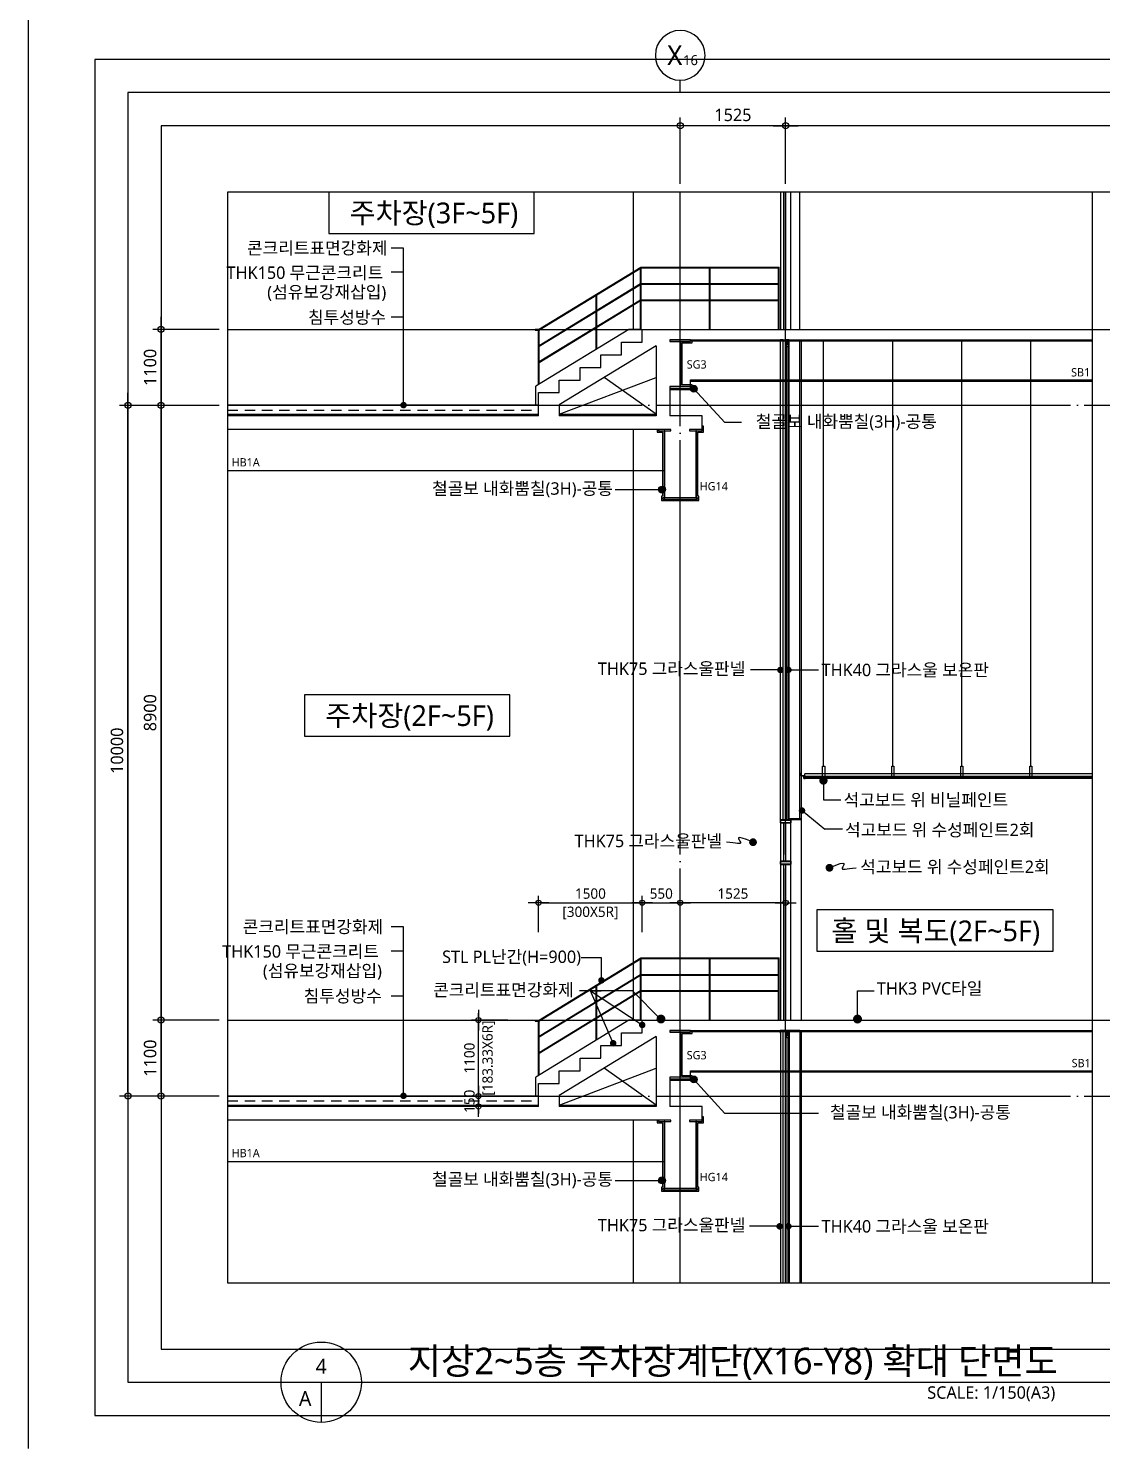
# Model space of a CAD drawing. Header units: millimetres. Extents: x 13515 to 183937, y -33900 to -660.
# Drawn here: x 157965 to 173495, y -33900 to -13340 of the extents above; entities that cross this region are included whole.
import ezdxf
from ezdxf.enums import TextEntityAlignment as Align

# ---------------------------------------------------------------- set-up
doc = ezdxf.new("R2010")
doc.units = ezdxf.units.MM
doc.header["$LTSCALE"] = 100
doc.header["$MEASUREMENT"] = 0
doc.header["$PDSIZE"] = -10
for name, pattern in [('CEN', [62, 60, -1, 0, -1]), ('CONTIN', [0]), ('HID', [2.5, 1.5, -1]), ('HIDDEN', [2, 1, -1])]:
    doc.linetypes.add(name, pattern=pattern)
doc.layers.get('0').update_dxf_attribs({"linetype": 'CONTINUOUS'})
doc.layers.get('Defpoints').update_dxf_attribs({"color": 171, "linetype": 'CONTINUOUS'})
for name, color, linetype in [('CEN', 1, 'CEN'), ('CON', 2, 'CONTINUOUS'), ('DOOR', 4, 'CONTINUOUS'), ('ELE6', 8, 'CONTINUOUS'), ('FIN', 8, 'CONTINUOUS'), ('FIN(패널-T75 글라스울)', 6, 'CONTINUOUS'), ('FIN-2', 9, 'CONTINUOUS'), ('HF', 3, 'CONTINUOUS'), ('INS', 251, 'BATTING'), ('LED', 7, 'CONTINUOUS'), ('NDIM', 7, 'CONTINUOUS'), ('SASAC 도면번호', 6, 'CONTINUOUS'), ('STEEL', 5, 'CONTINUOUS'), ('SYM', 7, 'CONTINUOUS'), ('SYM(AXIS)', 7, 'CONTINUOUS'), ('TEXT', 3, 'CONTINUOUS'), ('TEXT(AXIS)', 2, 'CONTINUOUS'), ('TEXT(노트)', 7, 'CONTINUOUS'), ('TEXT(실명)', 3, 'CONTINUOUS'), ('WALL-석고보드', 7, 'CONTINUOUS'), ('wire-meshes', 1, 'CONTINUOUS'), ('방수', 8, 'HIDDEN'), ('스틸', 8, 'CONTINUOUS')]:
    doc.layers.add(name, color=color, linetype=linetype)
doc.styles.add('CGS', font='cgse', dxfattribs={"bigfont": 'cgs'})
doc.styles.add('나눔바른고딕', font='NanumBarunGothic.ttf')
doc.linetypes.add('BATTING', pattern='A,0.0001,-0.1,[134,ltypeshp.shx,S=0.1,R=0,X=-0.1,Y=0],-0.2,[134,ltypeshp.shx,S=0.1,R=180,X=0.1,Y=0],-0.1', length=0.4001)
doc.dimstyles.new('NDIM 1200', dxfattribs={"dimscale": 75, "dimtxt": 3, "dimasz": 1, "dimexe": 2, "dimexo": 2, "dimgap": 1, "dimtad": 1, "dimdec": 0, "dimdsep": 46, "dimtxsty": 'CGS', "dimblk": 'DOT0', "dimcen": 1, "dimdle": 8, "dimclrd": 256, "dimclre": 256, "dimclrt": 256, "dimadec": 0, "dimazin": 0, "dimtfac": 1, "dimtdec": 0, "dimtix": 1, "dimtmove": 2, "dimatfit": 3, "dimldrblk": 'DOT0', "dimfxl": 1, "dimtolj": 1, "dimtzin": 0, "dimlwd": -1, "dimlwe": -1, "dimarcsym": 0})

# ---------------------------------------------------------------- blocks, each defined once
blk = doc.blocks.new('hb-700x300')
at = {"layer": 'STEEL', "color": 3, "linetype": 'ByBlock', "ltscale": 0.5}
for p, q in [((65177, 60321), (65320, 60321)), ((65320, 60321), (65320, 59669)), ((65333, 59669), (65333, 60321)), ((65333, 60321), (65477, 60321)), ((65320, 59669), (65177, 59669)), ((65477, 59669), (65333, 59669))]:
    blk.add_line(p, q, dxfattribs=at)
for points in [[(65477, 60321), (65477, 60345), (65177, 60345), (65177, 60321)], [(65177, 59669), (65177, 59645), (65477, 59645), (65477, 59669)]]:
    blk.add_lwpolyline(points, dxfattribs=at)
blk = doc.blocks.new('bhf-100x470')
at = {"layer": 'HF', "linetype": 'ByBlock'}
for p, q in [((66775, 58248), (66595, 58248)), ((66595, 58248), (66595, 58230)), ((66595, 58230), (66775, 58230)), ((66775, 58230), (66775, 58248)), ((67225, 58248), (67045, 58248)), ((67045, 58248), (67045, 58230)), ((67045, 58230), (67225, 58230)), ((67225, 58230), (67225, 58248))]:
    blk.add_line(p, q, dxfattribs=at)
for points in [[(66675, 57260), (66687, 57260), (66687, 58230), (66675, 58230)], [(67133, 57260), (67145, 57260), (67145, 58230), (67133, 58230)], [(66660, 57242), (67160, 57242), (67160, 57260), (66660, 57260)]]:
    blk.add_lwpolyline(points, close=True, dxfattribs=at)
blk = doc.blocks.new('DOT0')
blk.add_line((-3, 0), (3, 0))
at = {"color": 6}
blk.add_circle((0, 0), 0.75, dxfattribs=at)
blk = doc.blocks.new('*D445')
at = {"layer": 'Defpoints', "color": 0, "ltscale": 0.4, "transparency": 16777216}
for p in [(166848, -25998), (165348, -26523), (166848, -26523)]:
    blk.add_point(p, dxfattribs=at)
at = {"layer": 'NDIM', "ltscale": 0.4, "transparency": 16777216}
for p, q in [((165348, -26423), (165348, -25898)), ((166848, -26423), (166848, -25898)), ((165398, -25998), (166798, -25998))]:
    blk.add_line(p, q, dxfattribs=at)
at = {"layer": 'NDIM', "ltscale": 0.4, "transparency": 16777216, "xscale": 50, "yscale": 50, "zscale": 50, "rotation": 180}
blk.add_blockref('DOT0', (165348, -25998), dxfattribs=at)
at = {"layer": 'NDIM', "ltscale": 0.4, "transparency": 16777216, "xscale": 50, "yscale": 50, "zscale": 50}
blk.add_blockref('DOT0', (166848, -25998), dxfattribs=at)
at = {"layer": 'NDIM', "ltscale": 0.4, "transparency": 16777216, "char_height": 150, "attachment_point": 5, "style": '나눔바른고딕'}
for s, insert in [('\\A1;1500', (166098, -25866)), ('\\A1;[300X5R]', (166098, -26145))]:
    blk.add_mtext(s, dxfattribs=dict(at, insert=insert))
blk = doc.blocks.new('*D440')
at = {"layer": 'Defpoints', "color": 0, "ltscale": 0.4, "transparency": 16777216}
for p in [(167398, -25998), (166848, -26523), (167398, -26523)]:
    blk.add_point(p, dxfattribs=at)
at = {"layer": 'NDIM', "ltscale": 0.4, "transparency": 16777216}
for p, q in [((166848, -26423), (166848, -25898)), ((167398, -26423), (167398, -25898)), ((166898, -25998), (167348, -25998))]:
    blk.add_line(p, q, dxfattribs=at)
at = {"layer": 'NDIM', "ltscale": 0.4, "transparency": 16777216, "xscale": 50, "yscale": 50, "zscale": 50, "rotation": 180}
blk.add_blockref('DOT0', (166848, -25998), dxfattribs=at)
at = {"layer": 'NDIM', "ltscale": 0.4, "transparency": 16777216, "xscale": 50, "yscale": 50, "zscale": 50}
blk.add_blockref('DOT0', (167398, -25998), dxfattribs=at)
at = {"layer": 'NDIM', "ltscale": 0.4, "transparency": 16777216, "insert": (167123, -25866), "char_height": 150, "attachment_point": 5, "style": '나눔바른고딕'}
blk.add_mtext('\\A1;550', dxfattribs=at)
blk = doc.blocks.new('*D441')
at = {"layer": 'Defpoints', "color": 0, "ltscale": 0.4, "transparency": 16777216}
for p in [(167398, -25998), (167398, -26523), (168923, -26523)]:
    blk.add_point(p, dxfattribs=at)
at = {"layer": 'NDIM', "ltscale": 0.4, "transparency": 16777216}
for p, q in [((167398, -26423), (167398, -25898)), ((168923, -26423), (168923, -25898)), ((168873, -25998), (167448, -25998))]:
    blk.add_line(p, q, dxfattribs=at)
at = {"layer": 'NDIM', "ltscale": 0.4, "transparency": 16777216, "xscale": 50, "yscale": 50, "zscale": 50, "rotation": 180}
blk.add_blockref('DOT0', (167398, -25998), dxfattribs=at)
at = {"layer": 'NDIM', "ltscale": 0.4, "transparency": 16777216, "xscale": 50, "yscale": 50, "zscale": 50}
blk.add_blockref('DOT0', (168923, -25998), dxfattribs=at)
at = {"layer": 'NDIM', "ltscale": 0.4, "transparency": 16777216, "insert": (168160, -25866), "char_height": 150, "attachment_point": 5, "style": '나눔바른고딕'}
blk.add_mtext('\\A1;1525', dxfattribs=at)
blk = doc.blocks.new('*D443')
at = {"layer": 'Defpoints', "color": 0, "ltscale": 0.4, "transparency": 16777216}
for p in [(164478, -27697), (165003, -27697), (165003, -28797)]:
    blk.add_point(p, dxfattribs=at)
at = {"layer": 'NDIM', "ltscale": 0.4, "transparency": 16777216}
for p, q in [((164903, -27697), (164378, -27697)), ((164478, -27647), (164478, -27597)), ((164478, -28797), (164478, -27697)), ((164903, -28797), (164378, -28797)), ((164478, -28847), (164478, -28897))]:
    blk.add_line(p, q, dxfattribs=at)
at = {"layer": 'NDIM', "ltscale": 0.4, "transparency": 16777216, "xscale": 50, "yscale": 50, "zscale": 50}
for p, rotation in [((164478, -27697), 270), ((164478, -28797), 90)]:
    blk.add_blockref('DOT0', p, dxfattribs=dict(at, rotation=rotation))
at = {"layer": 'NDIM', "ltscale": 0.4, "transparency": 16777216, "char_height": 150, "attachment_point": 5, "rotation": 90, "style": '나눔바른고딕'}
for s, insert in [('\\A1;[183.33X6R]', (164625, -28247)), ('\\A1;1100', (164347, -28247))]:
    blk.add_mtext(s, dxfattribs=dict(at, insert=insert))
blk = doc.blocks.new('*D444')
at = {"layer": 'Defpoints', "color": 0, "ltscale": 0.4, "transparency": 16777216}
for p in [(164478, -28797), (165003, -28797), (165003, -28947)]:
    blk.add_point(p, dxfattribs=at)
at = {"layer": 'NDIM', "ltscale": 0.4, "transparency": 16777216}
for p, q in [((164478, -28747), (164478, -28697)), ((164903, -28797), (164378, -28797)), ((164903, -28947), (164378, -28947)), ((164478, -28947), (164478, -28797)), ((164478, -28997), (164478, -29047))]:
    blk.add_line(p, q, dxfattribs=at)
at = {"layer": 'NDIM', "ltscale": 0.4, "transparency": 16777216, "xscale": 50, "yscale": 50, "zscale": 50}
for p, rotation in [((164478, -28797), 270), ((164478, -28947), 90)]:
    blk.add_blockref('DOT0', p, dxfattribs=dict(at, rotation=rotation))
at = {"layer": 'NDIM', "ltscale": 0.4, "transparency": 16777216, "insert": (164347, -28872), "char_height": 150, "attachment_point": 5, "rotation": 90, "style": '나눔바른고딕'}
blk.add_mtext('\\A1;150', dxfattribs=at)
blk = doc.blocks.new('*D442')
at = {"layer": 'Defpoints', "color": 0, "ltscale": 0.4, "transparency": 16777216}
for p in [(167398, -14750), (167398, -15710), (168923, -15710)]:
    blk.add_point(p, dxfattribs=at)
at = {"layer": 'NDIM', "ltscale": 0.4, "transparency": 16777216}
for p, q in [((167398, -15590), (167398, -14630)), ((168863, -14750), (167458, -14750)), ((168923, -15590), (168923, -14630))]:
    blk.add_line(p, q, dxfattribs=at)
at = {"layer": 'NDIM', "ltscale": 0.4, "transparency": 16777216, "xscale": 60, "yscale": 60, "zscale": 60, "rotation": 180}
blk.add_blockref('DOT0', (167398, -14750), dxfattribs=at)
at = {"layer": 'NDIM', "ltscale": 0.4, "transparency": 16777216, "xscale": 60, "yscale": 60, "zscale": 60}
blk.add_blockref('DOT0', (168923, -14750), dxfattribs=at)
at = {"layer": 'NDIM', "ltscale": 0.4, "transparency": 16777216, "insert": (168160, -14593), "char_height": 180, "attachment_point": 5, "style": '나눔바른고딕'}
blk.add_mtext('\\A1;1525', dxfattribs=at)
blk = doc.blocks.new('A$C2F20087E')
at = {"layer": 'SYM(AXIS)'}
blk.add_line((600, 0), (600, 300), dxfattribs=at)
blk.add_circle((600, 900), 600, dxfattribs=at)
blk = doc.blocks.new('*D491')
at = {"layer": 'Defpoints', "color": 0, "ltscale": 0.4, "transparency": 16777216}
for p in [(159885, -27697), (160845, -27697), (160845, -28797)]:
    blk.add_point(p, dxfattribs=at)
at = {"layer": 'NDIM', "ltscale": 0.4, "transparency": 16777216}
for p, q in [((160725, -27697), (159765, -27697)), ((159885, -28737), (159885, -27757)), ((160725, -28797), (159765, -28797))]:
    blk.add_line(p, q, dxfattribs=at)
at = {"layer": 'NDIM', "ltscale": 0.4, "transparency": 16777216, "xscale": 60, "yscale": 60, "zscale": 60}
for p, rotation in [((159885, -27697), 90), ((159885, -28797), 270)]:
    blk.add_blockref('DOT0', p, dxfattribs=dict(at, rotation=rotation))
at = {"layer": 'NDIM', "ltscale": 0.4, "transparency": 16777216, "insert": (159727, -28247), "char_height": 180, "attachment_point": 5, "rotation": 90, "style": '나눔바른고딕'}
blk.add_mtext('\\A1;1100', dxfattribs=at)
blk = doc.blocks.new('*D493')
at = {"layer": 'Defpoints', "color": 0, "ltscale": 0.4, "transparency": 16777216}
for p in [(159885, -18797), (160845, -18797), (160845, -27697)]:
    blk.add_point(p, dxfattribs=at)
at = {"layer": 'NDIM', "ltscale": 0.4, "transparency": 16777216}
for p, q in [((160725, -18797), (159765, -18797)), ((159885, -27637), (159885, -18857)), ((160725, -27697), (159765, -27697))]:
    blk.add_line(p, q, dxfattribs=at)
at = {"layer": 'NDIM', "ltscale": 0.4, "transparency": 16777216, "xscale": 60, "yscale": 60, "zscale": 60}
for p, rotation in [((159885, -18797), 90), ((159885, -27697), 270)]:
    blk.add_blockref('DOT0', p, dxfattribs=dict(at, rotation=rotation))
at = {"layer": 'NDIM', "ltscale": 0.4, "transparency": 16777216, "insert": (159727, -23247), "char_height": 180, "attachment_point": 5, "rotation": 90, "style": '나눔바른고딕'}
blk.add_mtext('\\A1;8900', dxfattribs=at)
blk = doc.blocks.new('*D494')
at = {"layer": 'Defpoints', "color": 0, "ltscale": 0.4, "transparency": 16777216}
for p in [(159405, -18797), (160845, -18797), (160845, -28797)]:
    blk.add_point(p, dxfattribs=at)
at = {"layer": 'NDIM', "ltscale": 0.4, "transparency": 16777216}
for p, q in [((160725, -18797), (159285, -18797)), ((159405, -28737), (159405, -18857)), ((160725, -28797), (159285, -28797))]:
    blk.add_line(p, q, dxfattribs=at)
at = {"layer": 'NDIM', "ltscale": 0.4, "transparency": 16777216, "xscale": 60, "yscale": 60, "zscale": 60}
for p, rotation in [((159405, -18797), 90), ((159405, -28797), 270)]:
    blk.add_blockref('DOT0', p, dxfattribs=dict(at, rotation=rotation))
at = {"layer": 'NDIM', "ltscale": 0.4, "transparency": 16777216, "insert": (159247, -23797), "char_height": 180, "attachment_point": 5, "rotation": 90, "style": '나눔바른고딕'}
blk.add_mtext('\\A1;10000', dxfattribs=at)
blk = doc.blocks.new('*D492')
at = {"layer": 'Defpoints', "color": 0, "ltscale": 0.4, "transparency": 16777216}
for p in [(159885, -17697), (160845, -17697), (160845, -18797)]:
    blk.add_point(p, dxfattribs=at)
at = {"layer": 'NDIM', "ltscale": 0.4, "transparency": 16777216}
for p, q in [((160725, -17697), (159765, -17697)), ((159885, -18737), (159885, -17757)), ((160725, -18797), (159765, -18797))]:
    blk.add_line(p, q, dxfattribs=at)
at = {"layer": 'NDIM', "ltscale": 0.4, "transparency": 16777216, "xscale": 60, "yscale": 60, "zscale": 60}
for p, rotation in [((159885, -17697), 90), ((159885, -18797), 270)]:
    blk.add_blockref('DOT0', p, dxfattribs=dict(at, rotation=rotation))
at = {"layer": 'NDIM', "ltscale": 0.4, "transparency": 16777216, "insert": (159727, -18247), "char_height": 180, "attachment_point": 5, "rotation": 90, "style": '나눔바른고딕'}
blk.add_mtext('\\A1;1100', dxfattribs=at)

msp = doc.modelspace()

# ---------------------------------------------------------------- hatches: boundary and pattern name
at = {"ltscale": 10000}
h = msp.add_hatch(color=256, dxfattribs=at)
h.dxf.hatch_style = 1
edge = h.paths.add_edge_path()
edge.add_arc((167593.7, -18556.3), 50, 540, 900)
h = msp.add_hatch(color=256, dxfattribs=at)
h.dxf.hatch_style = 1
edge = h.paths.add_edge_path()
edge.add_arc((167134.3, -20016.6), 50, -360, 0, ccw=False)
h = msp.add_hatch(color=256, dxfattribs=at)
h.dxf.hatch_style = 1
edge = h.paths.add_edge_path()
edge.add_arc((167593.7, -28556.3), 50, 540, 900)
h = msp.add_hatch(color=256, dxfattribs=at)
h.dxf.hatch_style = 1
edge = h.paths.add_edge_path()
edge.add_arc((167134.3, -30016.6), 50, -360, 0, ccw=False)
at = {"layer": 'LED'}
h = msp.add_hatch(color=256, dxfattribs=at)
h.dxf.hatch_style = 1
edge = h.paths.add_edge_path()
edge.add_arc((167118.4, -27681.3), 64.8, 0, 360)
h = msp.add_hatch(color=256, dxfattribs=at)
h.dxf.hatch_style = 1
edge = h.paths.add_edge_path()
edge.add_arc((169963.3, -27681.3), 64.8, 180, 540, ccw=False)

# ---------------------------------------------------------------- linework, layer by layer
for p, q in [((163393.7, -16871), (163212.4, -16871)), ((163393.7, -17522.5), (163212.4, -17522.5)), ((163393.7, -26696.7), (163212.4, -26696.7)), ((163393.7, -27348.3), (163212.4, -27348.3))]:
    msp.add_line(p, q)
at = {"color": 1, "linetype": 'ByBlock'}
for p, q in [((168970.5, -17849), (168925.1, -17944.4)), ((168970.5, -17944.4), (168925.1, -17849)), ((168970.5, -27849), (168925.1, -27944.4)), ((168970.5, -27944.4), (168925.1, -27849))]:
    msp.add_line(p, q, dxfattribs=at)
at = {"ltscale": 10000}
for p, q in [((165347.8, -18796.7), (160845, -18796.7)), ((169745.4, -24933.7), (169491.8, -24933.7)), ((166101.1, -27273.8), (166847.8, -27767.2)), ((165347.8, -28796.7), (160845, -28796.7))]:
    msp.add_line(p, q, dxfattribs=at)
for points in [[(165281.7, -15710), (162314.1, -15710), (162314.1, -16310), (165281.7, -16310)], [(164929.4, -22986.9), (161961.8, -22986.9), (161961.8, -23586.9), (164929.4, -23586.9)], [(172793, -26100), (169373, -26100), (169373, -26700), (172793, -26700)]]:
    msp.add_lwpolyline(points, close=True, dxfattribs=at)
at = {"layer": 'CEN'}
for p, q in [((167397.8, -31500), (167397.8, -15710)), ((168922.8, -31500), (168922.8, -15710)), ((165347.8, -17701.2), (166827.8, -16796.7)), ((165350.3, -17710.2), (166830.3, -16805.7)), ((166821.3, -17696.7), (166821.3, -16811.2)), ((166827.8, -16796.7), (168830.3, -16796.7)), ((166830.3, -17696.7), (166830.3, -16805.7)), ((166830.3, -16805.7), (168830.3, -16805.7)), ((167821.3, -17696.7), (167821.3, -16811.2)), ((167830.3, -17696.7), (167830.3, -16805.7)), ((168821.3, -17696.7), (168821.3, -16805.7)), ((168830.3, -17696.7), (168830.3, -16796.7)), ((165356.8, -17930.1), (166821.3, -17035.1)), ((165356.8, -17940.6), (166821.3, -17045.6)), ((166830.3, -17035.1), (168821.3, -17035.1)), ((166830.3, -17044.1), (168821.3, -17044.1)), ((165356.8, -18164.5), (166821.3, -17269.5)), ((166182.8, -17979.8), (166182.8, -17201.4)), ((166191.8, -17974.3), (166191.8, -17195.9)), ((166830.3, -17269.5), (168821.3, -17269.5)), ((165356.8, -18175), (166821.3, -17280)), ((166830.3, -17278.5), (168821.3, -17278.5)), ((160845, -17696.7), (176385, -17696.7)), ((165347.8, -17701.2), (165297.8, -17701.2)), ((165297.8, -17701.2), (165297.8, -17710.2)), ((165297.8, -17710.2), (165350.3, -17710.2)), ((165347.8, -18490.7), (165347.8, -17710.2)), ((165356.8, -18485.3), (165356.8, -17706.2)), ((165647.8, -18926.7), (167047.8, -18392.3)), ((167047.8, -18926.7), (166297.6, -18392.1)), ((160845, -18796.7), (176385, -18796.7)), ((165347.8, -27701.2), (166827.8, -26796.7)), ((165350.3, -27710.2), (166830.3, -26805.7)), ((166821.3, -27696.7), (166821.3, -26811.2)), ((166827.8, -26796.7), (168830.3, -26796.7)), ((166830.3, -27696.7), (166830.3, -26805.7)), ((166830.3, -26805.7), (168830.3, -26805.7)), ((167821.3, -27696.7), (167821.3, -26811.2)), ((167830.3, -27696.7), (167830.3, -26805.7)), ((168821.3, -27696.7), (168821.3, -26805.7)), ((168830.3, -27696.7), (168830.3, -26796.7)), ((165356.8, -27930.1), (166821.3, -27035.1)), ((165356.8, -27940.6), (166821.3, -27045.6)), ((166830.3, -27035.1), (168821.3, -27035.1)), ((166830.3, -27044.1), (168821.3, -27044.1)), ((165356.8, -28164.5), (166821.3, -27269.5)), ((165356.8, -28175), (166821.3, -27280)), ((166182.8, -27979.8), (166182.8, -27201.4)), ((166191.8, -27974.3), (166191.8, -27195.9)), ((166830.3, -27269.5), (168821.3, -27269.5)), ((166830.3, -27278.5), (168821.3, -27278.5)), ((160845, -27696.7), (176385, -27696.7)), ((165347.8, -27701.2), (165297.8, -27701.2)), ((165297.8, -27701.2), (165297.8, -27710.2)), ((165297.8, -27710.2), (165350.3, -27710.2)), ((165347.8, -28490.7), (165347.8, -27710.2)), ((165356.8, -28485.3), (165356.8, -27706.2)), ((165647.8, -28926.7), (167047.8, -28392.3)), ((167047.8, -28926.7), (166297.6, -28392.1)), ((160845, -28796.7), (176385, -28796.7))]:
    msp.add_line(p, q, dxfattribs=at)
at = {"layer": 'CON', "ltscale": 1000}
for p, q in [((166847.8, -17696.7), (173363, -17696.7)), ((167247.8, -17846.7), (173363, -17846.7)), ((167047.8, -17933.6), (165647.8, -18789.2)), ((167047.8, -17933.6), (167047.8, -18946.7)), ((167247.8, -18546.7), (167247.8, -18946.7)), ((165647.8, -18789.2), (165647.8, -18946.7)), ((165347.8, -18946.7), (160845, -18946.7)), ((167047.8, -18946.7), (165647.8, -18946.7)), ((167712.8, -18946.7), (167247.8, -18946.7)), ((167712.8, -19146.7), (167712.8, -18946.7)), ((167262.8, -19146.7), (160845, -19146.7)), ((166847.8, -27696.7), (173363, -27696.7)), ((167047.8, -27933.6), (165647.8, -28789.2)), ((167047.8, -27933.6), (167047.8, -28946.7)), ((167247.8, -27846.7), (173363, -27846.7)), ((167247.8, -28546.7), (167247.8, -28946.7)), ((165347.8, -28946.7), (160845, -28946.7)), ((165647.8, -28789.2), (165647.8, -28946.7)), ((167047.8, -28946.7), (165647.8, -28946.7)), ((167712.8, -28946.7), (167247.8, -28946.7)), ((167712.8, -29146.7), (167712.8, -28946.7)), ((167262.8, -29146.7), (160845, -29146.7))]:
    msp.add_line(p, q, dxfattribs=at)
for points in [[(165347.8, -18946.7), (165347.8, -18726.7), (165347.8, -18613.4), (165647.8, -18613.4), (165647.8, -18430.1), (165947.8, -18430.1), (165947.8, -18246.7), (166247.8, -18246.7), (166247.8, -18063.4), (166547.8, -18063.4), (166547.8, -17880.1), (166847.8, -17880.1), (166847.8, -17696.7)], [(165347.8, -28946.7), (165347.8, -28726.7), (165347.8, -28613.4), (165647.8, -28613.4), (165647.8, -28430.1), (165947.8, -28430.1), (165947.8, -28246.7), (166247.8, -28246.7), (166247.8, -28063.4), (166547.8, -28063.4), (166547.8, -27880.1), (166847.8, -27880.1), (166847.8, -27696.7)]]:
    msp.add_lwpolyline(points, dxfattribs=at)
at = {"layer": 'Defpoints', "ltscale": 10000}
msp.add_line((157965, -33900), (157965, -660), dxfattribs=at)
for points in [[(178305, -13790), (158925, -13790), (158925, -33420), (178305, -33420)], [(177825, -14270), (159405, -14270), (159405, -32940), (177825, -32940)], [(177345, -14750), (159885, -14750), (159885, -32460), (177345, -32460)], [(176385, -15710), (160845, -15710), (160845, -31500), (176385, -31500)], [(173363, -15710), (160845, -15710), (160845, -31500), (173363, -31500)]]:
    msp.add_lwpolyline(points, close=True, dxfattribs=at)
at = {"layer": 'DOOR'}
for p, q in [((168847.8, -15710), (168847.8, -17696.7)), ((168891.8, -15710), (168891.8, -17696.7)), ((168921.8, -15710), (168921.8, -17696.7)), ((168997.8, -17696.7), (168997.8, -15710)), ((168847.8, -24841.7), (168847.8, -27696.7)), ((168891.8, -24841.7), (168891.8, -25396.7)), ((168921.8, -24841.7), (168921.8, -25396.7)), ((168997.8, -27696.7), (168997.8, -24841.7)), ((168891.8, -25441.7), (168891.8, -27696.7)), ((168921.8, -25441.7), (168921.8, -27696.7))]:
    msp.add_line(p, q, dxfattribs=at)
for points in [[(168997.8, -24796.7), (168981.3, -24796.7), (168981.3, -24798.3), (168996.2, -24798.3), (168996.2, -24840.1), (168893.4, -24840.1), (168893.4, -24840.1), (168849.4, -24840.1), (168849.4, -24798.3), (168864.3, -24798.3), (168864.3, -24796.7), (168847.8, -24796.7), (168847.8, -24841.7), (168891.8, -24841.7), (168891.8, -24841.7), (168997.8, -24841.7)], [(168857.3, -24798.3), (168857.3, -24799.9), (168988.2, -24799.9), (168988.2, -24798.3)], [(168997.8, -25396.7), (168996.2, -25396.7), (168996.2, -25398.3), (168996.2, -25398.3), (168996.2, -25440.1), (168893.4, -25440.1), (168893.4, -25440.1), (168849.4, -25440.1), (168849.4, -25398.3), (168996.2, -25398.3), (168996.2, -25396.7), (168847.8, -25396.7), (168847.8, -25441.7), (168891.8, -25441.7), (168891.8, -25441.7), (168997.8, -25441.7)]]:
    msp.add_lwpolyline(points, close=True, dxfattribs=at)
at = {"layer": 'ELE6', "ltscale": 10000}
msp.add_line((169147.8, -24796.7), (169147.8, -27696.7), dxfattribs=at)
at = {"layer": 'FIN', "ltscale": 10000}
for p, q in [((167547.8, -17863.7), (173363, -17863.7)), ((167547.8, -18429.7), (173363, -18429.7)), ((167547.8, -18522.7), (167547.8, -18429.7)), ((167547.8, -18446.7), (173363, -18446.7)), ((165347.8, -18796.7), (165347.8, -18643.4)), ((165307.8, -18796.7), (165307.8, -18796.7)), ((165347.8, -18796.7), (165347.8, -18796.7)), ((167162.8, -19746.7), (160845, -19746.7)), ((167547.8, -27863.7), (173363, -27863.7)), ((167547.8, -28429.7), (173363, -28429.7)), ((167547.8, -28522.7), (167547.8, -28429.7)), ((167547.8, -28446.7), (173363, -28446.7)), ((165347.8, -28796.7), (165347.8, -28643.4)), ((165307.8, -28796.7), (165307.8, -28796.7)), ((165347.8, -28796.7), (165347.8, -28796.7)), ((167162.8, -29746.7), (160845, -29746.7))]:
    msp.add_line(p, q, dxfattribs=at)
for points in [[(167247.8, -18567.7), (167568.8, -18567.7), (167568.8, -18501.7), (167425.3, -18501.7), (167425.3, -17891.7), (167568.8, -17891.7), (167568.8, -17846.7)], [(167061.8, -19146.7), (167061.8, -19185.7), (167141.8, -19185.7), (167141.8, -20113.7), (167126.8, -20113.7), (167126.8, -20173.7), (167668.8, -20173.7), (167668.8, -20113.7), (167653.8, -20113.7), (167653.8, -19185.7), (167733.8, -19185.7), (167733.8, -19096.7), (167712.8, -19096.7)], [(167247.8, -28567.7), (167568.8, -28567.7), (167568.8, -28501.7), (167425.3, -28501.7), (167425.3, -27891.7), (167568.8, -27891.7), (167568.8, -27846.7)], [(167061.8, -29146.7), (167061.8, -29185.7), (167141.8, -29185.7), (167141.8, -30113.7), (167126.8, -30113.7), (167126.8, -30173.7), (167668.8, -30173.7), (167668.8, -30113.7), (167653.8, -30113.7), (167653.8, -29185.7), (167733.8, -29185.7), (167733.8, -29096.7), (167712.8, -29096.7)]]:
    msp.add_lwpolyline(points, dxfattribs=at)
at = {"layer": 'FIN(패널-T75 글라스울)', "ltscale": 0.1}
for p, q in [((166722.8, -17696.7), (166722.8, -15710)), ((166656, -17696.7), (165307.8, -18520.7)), ((166837.8, -17696.7), (166656, -17696.7)), ((165307.8, -18796.7), (165307.8, -18520.7)), ((166722.8, -27696.7), (166722.8, -19146.7)), ((166656, -27696.7), (165307.8, -28520.7)), ((166837.8, -27696.7), (166656, -27696.7)), ((165307.8, -28796.7), (165307.8, -28520.7)), ((166722.8, -31500), (166722.8, -29146.7))]:
    msp.add_line(p, q, dxfattribs=at)
msp.add_lwpolyline([(168922.8, -17846.7), (168922.8, -24796.7), (168847.8, -24796.7), (168847.8, -17848.7), (168922.8, -17848.7)], dxfattribs=at)
at = {"layer": 'FIN-2', "ltscale": 10000}
msp.add_line((169122.8, -15710), (169122.8, -17696.7), dxfattribs=at)
at = {"layer": 'FIN-2'}
for p, q in [((169472.8, -24020.7), (169472.8, -17846.7)), ((170472.8, -24020.7), (170472.8, -17846.7)), ((171472.8, -24020.7), (171472.8, -17846.7)), ((172472.8, -24020.7), (172472.8, -17846.7)), ((173363, -24184.7), (169187.8, -24184.7)), ((173363, -24196.7), (169187.8, -24196.7)), ((169199.8, -24170.7), (169199.8, -24132.7)), ((173363, -24132.7), (169199.8, -24132.7)), ((169199.8, -24170.7), (169199.8, -24132.7)), ((173363, -24170.7), (169199.8, -24170.7))]:
    msp.add_line(p, q, dxfattribs=at)
at = {"layer": 'FIN-2', "ltscale": 0.1}
for p, q in [((160845, -18926.7), (165347.8, -18926.7)), ((165647.8, -18926.7), (167047.8, -18926.7)), ((160845, -28926.7), (165347.8, -28926.7)), ((165647.8, -28926.7), (167047.8, -28926.7))]:
    msp.add_line(p, q, dxfattribs=at)
at = {"layer": 'FIN-2'}
for points in [[(169457.8, -24020.7), (169487.8, -24020.7), (169487.8, -24170.7), (169457.8, -24170.7)], [(170457.8, -24020.7), (170487.8, -24020.7), (170487.8, -24170.7), (170457.8, -24170.7)], [(171457.8, -24020.7), (171487.8, -24020.7), (171487.8, -24170.7), (171457.8, -24170.7)], [(172457.8, -24020.7), (172487.8, -24020.7), (172487.8, -24170.7), (172457.8, -24170.7)]]:
    msp.add_lwpolyline(points, close=True, dxfattribs=at)
msp.add_lwpolyline([(169205.8, -24198.7), (169205.8, -24196.7), (169187.8, -24196.7), (169187.8, -24158.7), (169149.8, -24158.7), (169149.8, -24118.7), (169147.8, -24118.7), (169147.8, -24160.7), (169185.8, -24160.7), (169185.8, -24198.7), (169205.8, -24198.7)], dxfattribs=at)
at = {"layer": 'INS', "ltscale": 0.9}
for p, q in [((168885.3, -24796.7), (168885.3, -17848.7)), ((168885.3, -31500), (168885.3, -27848.7))]:
    msp.add_line(p, q, dxfattribs=at)
at = {"layer": 'INS', "ltscale": 0.5}
for p, q in [((168942.8, -24796.7), (168942.8, -17946.7)), ((168942.8, -31500), (168942.8, -27946.7))]:
    msp.add_line(p, q, dxfattribs=at)
at = {"layer": 'INS', "linetype": 'CONTIN'}
msp.add_lwpolyline([(168922.8, -17946.7), (168962.8, -17946.7), (168962.8, -24796.7), (168922.8, -24796.7)], close=True, dxfattribs=at)
msp.add_lwpolyline([(168922.8, -31500), (168922.8, -27946.7), (168962.8, -27946.7), (168962.8, -31500)], dxfattribs=at)
at = {"layer": 'LED', "ltscale": 10000}
for p, q in [((168042.8, -19046.6), (167593.7, -18556.3)), ((168285.5, -19046.6), (168042.8, -19046.6)), ((166456.4, -20016.6), (167134.3, -20016.6)), ((168042.8, -29046.6), (167593.7, -28556.3)), ((169396.1, -29046.6), (168042.8, -29046.6)), ((166456.4, -30016.6), (167134.3, -30016.6))]:
    msp.add_line(p, q, dxfattribs=at)
at = {"layer": 'LED'}
for points in [[(163393.7, -18793.3), (163393.7, -16522.5), (163212.4, -16522.5)], [(168847.8, -22627.4), (168847.8, -22627.4), (168414.5, -22627.4)], [(168962.8, -22627.4), (168962.8, -22627.4), (169396.1, -22627.4)], [(169159.9, -24663.6), (169159.9, -24663.6), (169491.8, -24933.7)], [(168450.7, -25121.3), (168356.9, -25082.2), (168294.8, -25061.1), (168258.6, -25054.7), (168242.7, -25059.4), (168241.3, -25072), (168248.9, -25088.9), (168259.6, -25106.9), (168267.9, -25122.6), (168269.1, -25133.2), (168262.3, -25138.9), (168247.7, -25140.7), (168225.6, -25139.4), (168196, -25135.9), (168159.2, -25131.1), (168115.5, -25126), (168064.8, -25121.3)], [(169557.5, -25491.7), (169651.2, -25452.6), (169713.3, -25431.5), (169749.5, -25425), (169765.5, -25429.8), (169766.8, -25442.3), (169759.3, -25459.3), (169748.5, -25477.3), (169740.2, -25493), (169739.1, -25503.6), (169745.9, -25509.3), (169760.4, -25511.1), (169782.6, -25509.8), (169812.1, -25506.3), (169848.9, -25501.5), (169892.7, -25496.4), (169943.3, -25491.7)], [(163393.7, -28793.3), (163393.7, -26348.3), (163212.4, -26348.3)], [(166257.3, -27121.8), (166257.3, -26793.4), (165965.9, -26793.4)], [(166427.6, -28032.1), (166101.1, -27273.8), (166253, -27273.8)], [(168835.2, -30682.3), (168835.2, -30682.3), (168402, -30682.3)], [(168962.8, -30682.3), (168962.8, -30682.3), (169396.1, -30682.3)]]:
    msp.add_lwpolyline(points, dxfattribs=at)
for points, const_width in [([(163393.7, -18816.8, -1), (163393.7, -18769.9, -1)], 46.9), ([(168847.8, -22650.8, 1), (168847.8, -22603.9, 1)], 46.9), ([(168962.8, -22650.8, -1), (168962.8, -22603.9, -1)], 46.9), ([(169159.9, -24687.1, -1), (169159.9, -24640.2, -1)], 46.9), ([(168450.7, -25093.2, 1), (168450.7, -25149.4, 1)], 56.2), ([(169557.5, -25463.6, -1), (169557.5, -25519.8, -1)], 56.2), ([(166257.3, -27145.2, 1), (166257.3, -27098.4, 1)], 46.9), ([(166847.8, -27790.7, 1), (166847.8, -27743.8, 1)], 46.9), ([(166427.6, -28055.5, -1), (166427.6, -28008.6, -1)], 46.9), ([(163393.7, -28816.8, -1), (163393.7, -28769.9, -1)], 46.9), ([(168835.2, -30705.7, 1), (168835.2, -30658.9, 1)], 46.9), ([(168962.8, -30705.7, -1), (168962.8, -30658.9, -1)], 46.9)]:
    msp.add_lwpolyline(points, format="xyb", close=True, dxfattribs=dict(at, const_width=const_width))
at = {"layer": 'LED', "ltscale": 10000}
for centre in [(167593.7, -18556.3), (167134.3, -20016.6), (167593.7, -28556.3), (167134.3, -30016.6)]:
    msp.add_circle(centre, 50, dxfattribs=at)
at = {"layer": 'SASAC 도면번호', "ltscale": 10000}
msp.add_lwpolyline([(168922.8, -31500), (168922.8, -27848.7), (168847.8, -27848.7), (168847.8, -31500)], dxfattribs=at)
at = {"layer": 'SYM'}
for p, q in [((161621, -32940), (173174.5, -32940)), ((162202.8, -32940), (162202.8, -33521.8))]:
    msp.add_line(p, q, dxfattribs=at)
msp.add_circle((162202.8, -32940), 581.8, dxfattribs=at)
at = {"layer": 'WALL-석고보드', "ltscale": 0.1}
for p, q in [((168972.8, -24796.7), (168972.8, -24776.7)), ((169127.8, -27846.7), (169127.8, -31500)), ((169147.8, -27846.7), (169147.8, -31500))]:
    msp.add_line(p, q, dxfattribs=at)
at = {"layer": 'WALL-석고보드', "color": 8, "ltscale": 0.1}
for points in [[(168972.8, -24776.7), (168972.8, -17846.7), (169127.8, -17846.7)], [(169127.8, -27846.7), (168972.8, -27846.7), (168972.8, -31500)]]:
    msp.add_lwpolyline(points, dxfattribs=at)
at = {"layer": 'WALL-석고보드', "ltscale": 0.1}
for points in [[(169127.8, -24776.7), (169127.8, -17846.7), (169147.8, -17846.7), (169147.8, -24796.7)], [(169147.8, -24796.7), (168972.8, -24796.7), (168972.8, -24776.7), (169147.8, -24776.7)]]:
    msp.add_lwpolyline(points, dxfattribs=at)
at = {"layer": 'wire-meshes', "linetype": 'HID'}
for p, q in [((160845, -18866.5), (165347.8, -18866.5)), ((160845, -28866.5), (165347.8, -28866.5))]:
    msp.add_line(p, q, dxfattribs=at)
at = {"layer": '방수', "ltscale": 0.1}
for p, q in [((160845, -18936.7), (165347.8, -18936.7)), ((165647.8, -18936.7), (167047.8, -18936.7)), ((160845, -28936.7), (165347.8, -28936.7)), ((165647.8, -28936.7), (167047.8, -28936.7))]:
    msp.add_line(p, q, dxfattribs=at)
at = {"layer": '스틸', "color": 6, "linetype": 'ByBlock'}
for points in [[(168885.8, -17847.7), (168845.8, -17847.7), (168845.8, -17887.7), (168846.8, -17887.7), (168846.8, -17848.7), (168885.8, -17848.7)], [(168972.8, -17946.7), (168972.8, -17846.7), (168922.8, -17846.7), (168922.8, -17946.7)], [(168970.5, -17944.4), (168970.5, -17849), (168925.1, -17849), (168925.1, -17944.4)], [(168885.8, -27847.7), (168845.8, -27847.7), (168845.8, -27887.7), (168846.8, -27887.7), (168846.8, -27848.7), (168885.8, -27848.7)], [(168972.8, -27946.7), (168972.8, -27846.7), (168922.8, -27846.7), (168922.8, -27946.7)], [(168970.5, -27944.4), (168970.5, -27849), (168925.1, -27849), (168925.1, -27944.4)]]:
    msp.add_lwpolyline(points, close=True, dxfattribs=at)

# ---------------------------------------------------------------- block references
at = {"xscale": -0.6000000000000001, "yscale": 0.6000000000000001, "zscale": 0.6000000000000001}
msp.add_blockref('A$C2F20087E', (167757.8, -14270), dxfattribs=at)
for name, p in [('hb-700x300', (102071.1, -78191.7)), ('bhf-100x470', (100488, -77395.2)), ('hb-700x300', (102071.1, -88191.7)), ('bhf-100x470', (100488, -87395.2))]:
    msp.add_blockref(name, p)

# ---------------------------------------------------------------- texts
at = {"layer": 'TEXT', "style": '나눔바른고딕'}
msp.add_text('지상2~5층 주차장계단(X16-Y8) 확대 단면도', height=384, dxfattribs=at).set_placement((172862.3, -32631.6), align=Align.MIDDLE_RIGHT)
for s, p in [('4', (162202.8, -32707.3)), ('A', (161970.1, -33172.7))]:
    msp.add_text(s, height=216, dxfattribs=at).set_placement(p, align=Align.MIDDLE)
msp.add_text('SCALE: 1/150(A3)', height=180, dxfattribs=at).set_placement((172824.7, -32998.2), align=Align.TOP_RIGHT)
at = {"layer": 'TEXT(AXIS)', "style": '나눔바른고딕'}
for s, height, p in [('X', 288, (167318.8, -13727.6)), ('16', 144, (167546.3, -13799.6))]:
    msp.add_text(s, height=height, dxfattribs=at).set_placement(p, align=Align.MIDDLE)
at = {"layer": 'TEXT(노트)', "style": '나눔바른고딕'}
for s, height, p in [('콘크리트표면강화제', 180, (161128.4, -16519.6)), ('THK150 무근콘크리트', 180, (160832.3, -16876.5)), ('(섬유보강재삽입)', 180, (161421.2, -17157.1)), ('침투성방수', 180, (162011.2, -17523.4)), ('SG3', 120, (167490.7, -18204.4)), ('SB1', 120, (173053.7, -18318.7)), ('HB1A', 120, (160905.9, -19621.6)), ('HG14', 120, (167678.8, -19968.3)), ('석고보드 위 비닐페인트', 180, (169761.7, -24509.2)), ('석고보드 위 수성페인트2회', 180, (169783.1, -24943.3)), ('석고보드 위 수성페인트2회', 180, (170002.5, -25477.9)), ('콘크리트표면강화제', 180, (161066, -26345.4)), ('THK150 무근콘크리트', 180, (160769.9, -26702.3)), ('(섬유보강재삽입)', 180, (161358.8, -26982.9)), ('THK3 PVC타일', 180, (170243.5, -27238.4)), ('침투성방수', 180, (161948.7, -27349.1)), ('콘크리트표면강화제', 180, (163822, -27260.2)), ('SG3', 120, (167490.7, -28204.4)), ('SB1', 120, (173061.6, -28318.7)), ('HB1A', 120, (160905.9, -29621.6)), ('HG14', 120, (167678.8, -29968.3))]:
    msp.add_text(s, height=height, dxfattribs=at).set_placement(p, align=Align.MIDDLE_LEFT)
for s, p in [('철골보 내화뿜칠(3H)-공통', (171109.7, -19030.6)), ('철골보 내화뿜칠(3H)-공통', (166424.2, -20000.6)), ('THK75 그라스울판넬', (168339.9, -22609.5)), ('THK40 그라스울 보온판', (171864.4, -22627.3)), ('THK75 그라스울판넬', (168002.7, -25103.4)), ('STL PL난간(H=900)', (165961.8, -26779.9)), ('철골보 내화뿜칠(3H)-공통', (172183.2, -29030.6)), ('철골보 내화뿜칠(3H)-공통', (166424.2, -30000.6)), ('THK75 그라스울판넬', (168339.9, -30664.4)), ('THK40 그라스울 보온판', (171864.4, -30682.2))]:
    msp.add_text(s, height=180, dxfattribs=at).set_placement(p, align=Align.MIDDLE_RIGHT)
at = {"layer": 'TEXT(실명)', "style": '나눔바른고딕'}
for s, p in [('주차장(3F~5F)', (163833.3, -16025.7)), ('주차장(2F~5F)', (163481, -23302.7)), ('홀 및 복도(2F~5F)', (171094.9, -26415.8))]:
    msp.add_text(s, height=300, dxfattribs=at).set_placement(p, align=Align.MIDDLE)

# ---------------------------------------------------------------- dimensions: what is measured, and where the dimension line sits
at = {"layer": 'NDIM', "ltscale": 0.4}
for base, p1, p2, angle, override, picture, middle in [((167397.8, -14750), (168922.8, -15710), (167397.8, -15710), 180, {"dimscale": 60, "dimtxsty": '나눔바른고딕'}, '*D442', (168160.3, -14592.6)), ((159885, -17696.7), (160845, -18796.7), (160845, -17696.7), 90, {"dimscale": 60, "dimtxsty": '나눔바른고딕'}, '*D492', (159727.3, -18246.7)), ((159405, -18796.7), (160845, -28796.7), (160845, -18796.7), 90, {"dimscale": 60, "dimtxsty": '나눔바른고딕'}, '*D494', (159247.3, -23796.7)), ((159885, -18796.7), (160845, -27696.7), (160845, -18796.7), 90, {"dimscale": 60, "dimtxsty": '나눔바른고딕'}, '*D493', (159727.1, -23246.7)), ((167397.8, -25997.5), (168922.8, -26522.5), (167397.8, -26522.5), 180, {"dimscale": 50, "dimtxsty": '나눔바른고딕'}, '*D441', (168160.3, -25866.4)), ((159885, -27696.7), (160845, -28796.7), (160845, -27696.7), 90, {"dimscale": 60, "dimtxsty": '나눔바른고딕'}, '*D491', (159727.3, -28246.7)), ((164478, -28796.7), (165003, -28946.7), (165003, -28796.7), 90, {"dimscale": 50, "dimtxsty": '나눔바른고딕'}, '*D444', (164346.5, -28871.7))]:
    dim = msp.add_linear_dim(base=base, p1=p1, p2=p2, angle=angle, dimstyle='NDIM 1200', override=override, dxfattribs=at)
    dim.commit()
    dim.dimension.update_dxf_attribs({"geometry": picture, "text_midpoint": middle})
dim = msp.add_linear_dim(base=(166847.8, -25997.5), p1=(165347.8, -26522.5), p2=(166847.8, -26522.5), text='<>\\X[300X5R]', dimstyle='NDIM 1200', override={"dimscale": 50, "dimtxsty": '나눔바른고딕'}, dxfattribs=at)
dim.commit()
dim.dimension.update_dxf_attribs({"geometry": '*D445', "text_midpoint": (166097.8, -25997.5)})
dim = msp.add_linear_dim(base=(167397.8, -25997.5), p1=(166847.8, -26522.5), p2=(167397.8, -26522.5), dimstyle='NDIM 1200', override={"dimscale": 50, "dimtxsty": '나눔바른고딕'}, dxfattribs=at)
dim.commit()
dim.dimension.update_dxf_attribs({"geometry": '*D440', "text_midpoint": (167122.8, -25866.1)})
dim = msp.add_linear_dim(base=(164478, -27696.7), p1=(165003, -28796.7), p2=(165003, -27696.7), angle=90, text='<>\\X[183.33X6R]', dimstyle='NDIM 1200', override={"dimscale": 50, "dimtxsty": '나눔바른고딕'}, dxfattribs=at)
dim.commit()
dim.dimension.update_dxf_attribs({"geometry": '*D443', "text_midpoint": (164478, -28246.7)})

# ---------------------------------------------------------------- leaders
at = {"layer": 'LED', "ltscale": 10000}
for points, override in [([(169470.2, -24228.4), (169470.4, -24509.2), (169720.4, -24509.2)], {"dimscale": 120, "dimasz": 1, "dimgap": 1, "dimtad": 0, "dimldrblk": 'Dot'}), ([(167118.4, -27687), (166704.9, -27273.8), (165937.7, -27273.8)], {"dimscale": 20, "dimtad": 0, "dimclrd": 256, "dimldrblk": 'Dot'}), ([(169963.3, -27687), (169963.3, -27273.8), (170203.3, -27273.8)], {"dimscale": 20, "dimtad": 0, "dimclrd": 256, "dimldrblk": 'Dot'})]:
    msp.add_leader(points, dimstyle='NDIM 1200', override=override, dxfattribs=at)

doc.saveas('drawing.dxf')
